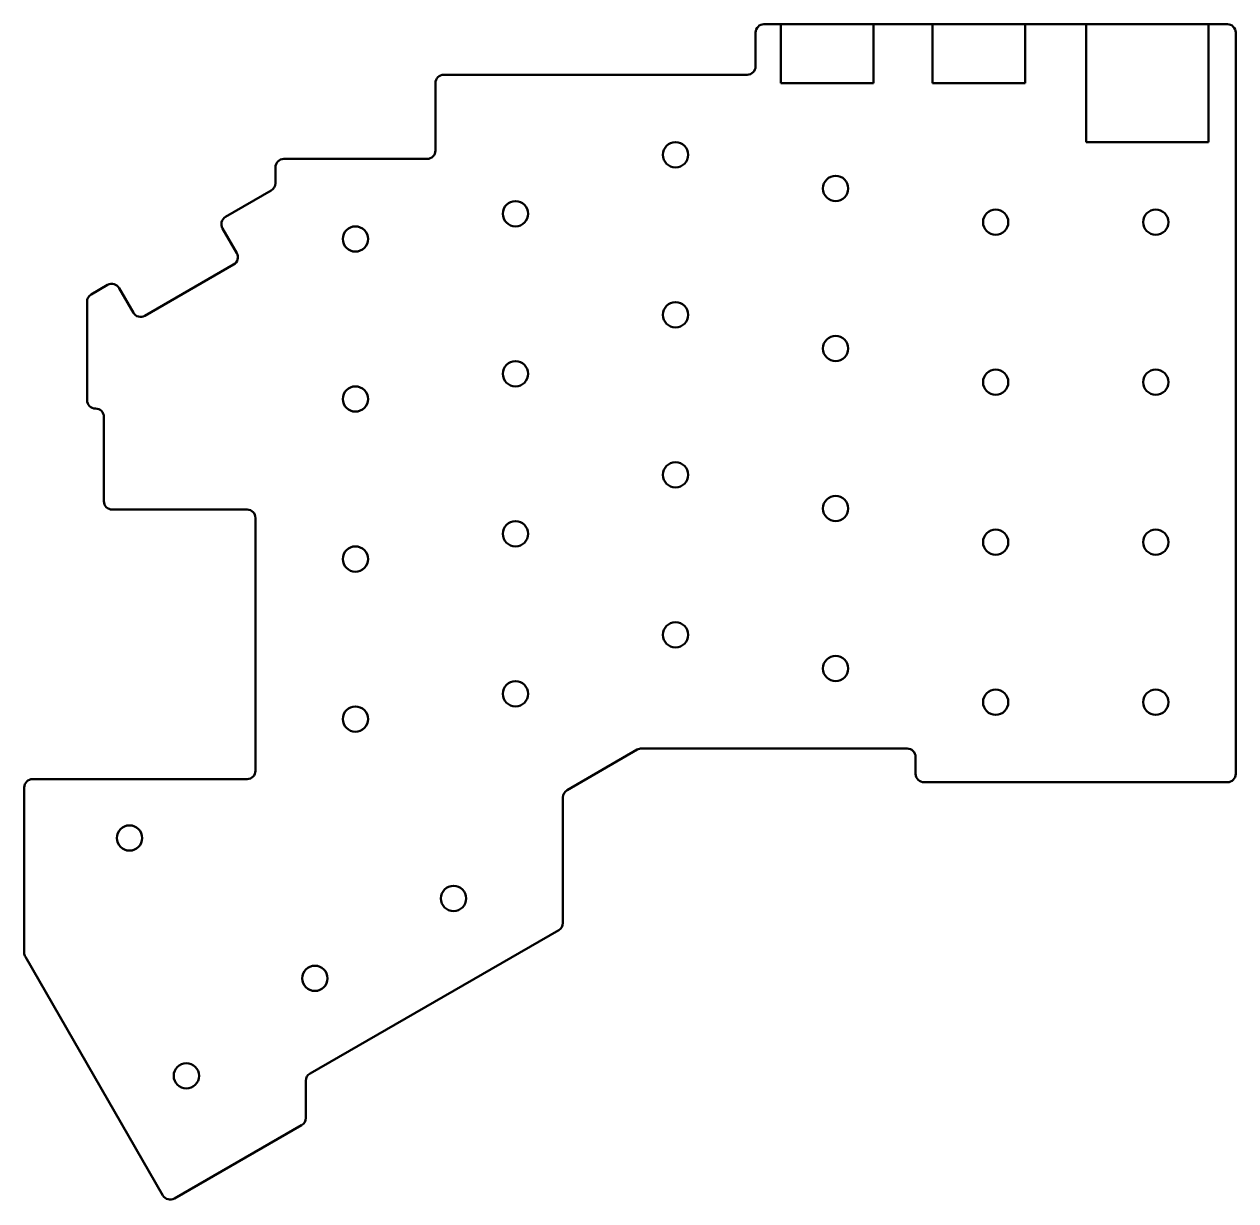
# Model space of a CAD drawing. Header units: millimetres. Extents: x 147 to 291, y 74 to 214.
import ezdxf

# ---------------------------------------------------------------- set-up
doc = ezdxf.new("R2010")
doc.units = ezdxf.units.MM
doc.header["$LTSCALE"] = 0.75
doc.layers.add('Visible', color=7, linetype='Continuous', lineweight=50)

msp = doc.modelspace()

# ---------------------------------------------------------------- linework, layer by layer
at = {"layer": 'Visible'}
for p, q in [((236.521052, 213.825877), (234.521052, 213.825877)), ((247.521052, 213.825877), (236.521052, 213.825877)), ((236.521052, 213.825877), (236.521052, 206.825877)), ((254.521052, 213.825877), (247.521052, 213.825877)), ((247.521052, 206.825877), (247.521052, 213.825877)), ((265.521052, 213.825877), (254.521052, 213.825877)), ((254.521052, 213.825877), (254.521052, 206.825877)), ((272.771052, 213.825877), (265.521052, 213.825877)), ((265.521052, 206.825877), (265.521052, 213.825877)), ((287.271052, 213.825877), (272.771052, 213.825877)), ((272.771052, 213.825877), (272.771052, 199.825877)), ((289.521052, 213.825877), (287.271052, 213.825877)), ((287.271052, 199.825877), (287.271052, 213.825877)), ((233.521052, 208.825877), (233.521052, 212.825877)), ((290.521052, 212.825877), (290.521052, 124.825877)), ((196.521052, 207.825877), (232.521052, 207.825877)), ((195.521052, 206.825877), (195.521052, 198.825877)), ((236.521052, 206.825877), (247.521052, 206.825877)), ((254.521052, 206.825877), (265.521052, 206.825877)), ((272.771052, 199.825877), (287.271052, 199.825877)), ((194.521052, 197.825877), (177.521052, 197.825877)), ((176.521052, 196.825877), (176.521052, 194.939125)), ((170.610817, 190.949499), (176.021052, 194.0731)), ((171.934791, 186.656308), (170.244791, 189.583474)), ((161.029237, 179.205282), (171.568766, 185.290282)), ((154.661052, 181.740898), (156.607186, 182.864499)), ((157.973211, 182.498474), (159.663211, 179.571308)), ((154.161052, 169.196083), (154.161052, 180.874873)), ((156.161052, 157.196083), (156.161052, 167.196083)), ((157.161052, 156.196083), (173.161052, 156.196083)), ((174.161052, 155.196083), (174.161052, 125.196083)), ((211.148589, 122.878784), (219.485154, 127.691902)), ((251.521052, 127.825877), (219.985154, 127.825877)), ((252.521052, 124.825877), (252.521052, 126.825877)), ((147.709108, 124.196083), (173.161052, 124.196083)), ((289.521052, 123.825877), (253.521052, 123.825877)), ((146.709108, 103.594593), (146.709108, 123.196083)), ((210.648589, 107.122197), (210.648589, 122.012759)), ((210.148053, 106.255863), (180.632073, 89.239159)), ((146.842773, 103.095129), (163.171713, 74.772098)), ((180.131537, 83.973338), (180.131537, 88.372824)), ((164.537511, 74.405227), (179.631001, 83.107003))]:
    msp.add_line(p, q, dxfattribs=at)
at = {"layer": 'Visible', "extrusion": (0, 0, -1)}
for centre in [(-224.021052, 198.325877), (-243.021052, 194.325877), (-205.021052, 191.325877), (-262.021052, 190.325877), (-281.021052, 190.325877), (-186.021052, 188.325877), (-224.021052, 179.325877), (-243.021052, 175.325877), (-205.021052, 172.325877), (-262.021052, 171.325877), (-281.021052, 171.325877), (-186.021052, 169.325877), (-224.021052, 160.325877), (-243.021052, 156.325877), (-205.021052, 153.325877), (-262.021052, 152.325877), (-281.021052, 152.325877), (-186.021052, 150.325877), (-224.021052, 141.325877), (-243.021052, 137.325877), (-205.021052, 134.325877), (-262.021052, 133.325877), (-281.021052, 133.325877), (-186.021052, 131.325877), (-159.209108, 117.201959), (-197.673503, 110.029709), (-181.213142, 100.539897), (-165.954616, 88.965467)]:
    msp.add_circle(centre, 1.5, dxfattribs=at)
for centre, start, end in [((-234.521052, 212.825877), 0, 90), ((-289.521052, 212.825877), 90, 180), ((-196.521052, 206.825877), 0, 90), ((-177.521052, 196.825877), 0, 90), ((-171.110817, 190.083474), 330, 60), ((-157.107186, 181.998474), 60, 150), ((-155.161052, 180.874873), 0, 60), ((-155.161052, 169.196083), 270, 0), ((-157.161052, 157.196083), 270, 0), ((-147.709108, 123.196083), 0, 90), ((-253.521052, 124.825877), 270, 0), ((-289.521052, 124.825877), 180, 270), ((-209.648589, 107.122197), 180, 240.03547), ((-147.709108, 103.594593), 330.03547, 0), ((-179.131537, 83.973338), 180, 240.03547), ((-164.038047, 75.271562), 240.03547, 330.03547)]:
    msp.add_arc(centre, 1, start, end, dxfattribs=at)
at = {"layer": 'Visible'}
for centre, start, end in [((232.521052, 208.825877), 270, 0), ((194.521052, 198.825877), 270, 0), ((175.521052, 194.939125), 300, 0), ((171.068766, 186.156308), 300, 30), ((160.529237, 180.071308), 210, 300), ((155.161052, 167.196083), 0, 90), ((173.161052, 155.196083), 0, 90), ((219.985154, 126.825877), 90, 120), ((251.521052, 126.825877), 0, 90), ((173.161052, 125.196083), 270, 0), ((211.648589, 122.012759), 120, 180), ((181.131537, 88.372824), 119.96453, 180)]:
    msp.add_arc(centre, 1, start, end, dxfattribs=at)

doc.saveas('drawing.dxf')
